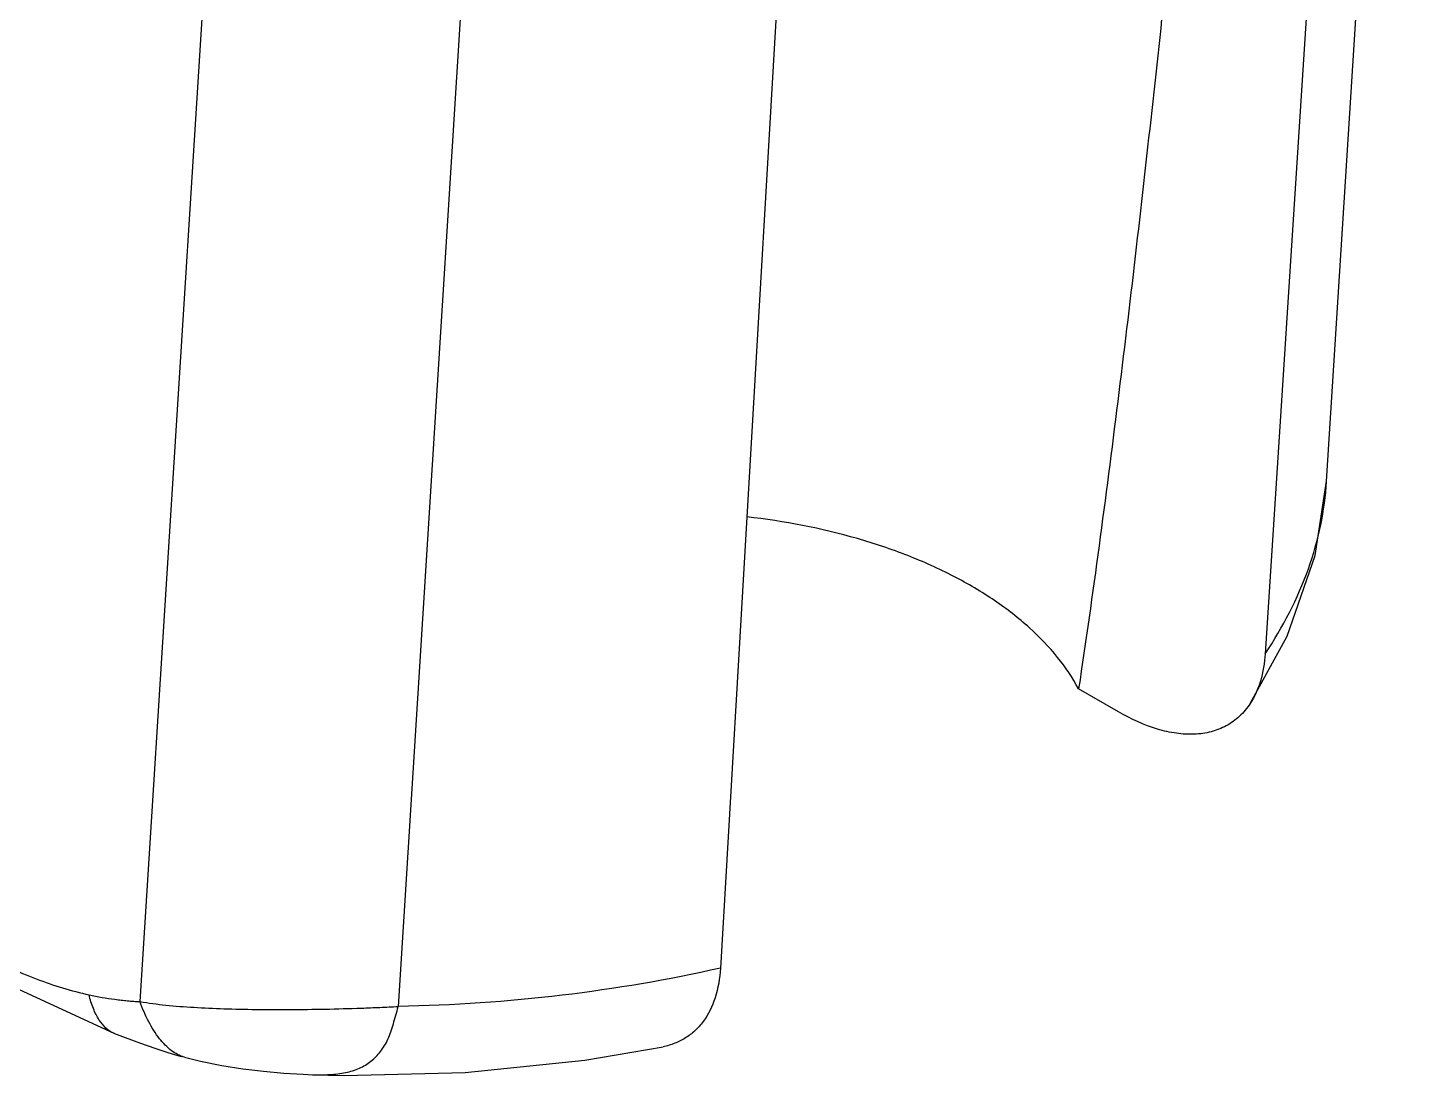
# Model space of a CAD drawing. Extents: x 0 to 781, y 0 to 572.
# Drawn here: x 656.82 to 688.15, y 342.79 to 366.66 of the extents above; entities that cross this region are included whole.
import ezdxf

# ---------------------------------------------------------------- set-up
doc = ezdxf.new("R2010")
doc.units = 0
doc.header["$LTSCALE"] = 10
doc.header["$MEASUREMENT"] = 0
doc.layers.get('0').update_dxf_attribs({"linetype": 'CONTINUOUS'})

msp = doc.modelspace()

# ---------------------------------------------------------------- linework, layer by layer
at = {"color": 7, "linetype": 'Continuous'}
for p, q in [((686.405, 356.328), (688.155, 384.217)), ((686.799, 380.298), (685.005, 352.398)), ((661.21, 373.653), (659.378, 344.472)), ((674.218, 373.034), (672.598, 345.235)), ((667.011, 372.256), (665.26, 344.361)), ((681.664, 351.073), (680.757, 351.597)), ((658.799, 343.744), (658.798, 343.744)), ((660.392, 343.204), (660.317, 343.225)), ((663.307, 342.808), (663.308, 342.808))]:
    msp.add_line(p, q, dxfattribs=at)
for points in [[(684.664, 351.265), (685.509, 352.8), (686.146, 354.637), (686.405, 356.329)], [(647.905, 349.683), (653.215, 346.618), (656.111, 344.987), (658.798, 343.744)], [(658.799, 343.744), (659.038, 343.653), (659.388, 343.526), (659.713, 343.415), (660.016, 343.317), (660.317, 343.225)], [(660.392, 343.204), (660.755, 343.114), (661.246, 343.015), (661.72, 342.941), (662.188, 342.885), (662.651, 342.844), (663.098, 342.817), (663.306, 342.808)], [(663.307, 342.808), (664.028, 342.79), (666.782, 342.855), (669.513, 343.137), (671.293, 343.445)]]:
    msp.add_lwpolyline(points, dxfattribs=at)
for points, knots in [([(683.787, 378.156), (683.573, 375.919), (683.135, 371.455), (682.433, 364.782), (681.794, 359.251), (681.229, 354.861), (680.92, 352.682), (680.757, 351.597)], [0, 0, 0, 0, 0.252163, 0.503323, 0.752964, 0.876919, 1, 1, 1, 1]), ([(685.005, 352.398), (685.407, 353), (685.907, 353.961), (686.291, 355.315), (686.384, 355.992), (686.405, 356.328)], [0, 0, 0, 0, 0.515498, 0.760373, 1, 1, 1, 1]), ([(680.756, 351.597), (680.62, 351.85), (680.283, 352.349), (679.633, 353.022), (678.835, 353.639), (677.903, 354.187), (676.854, 354.657), (675.295, 355.181), (674.05, 355.418), (673.201, 355.514)], [0, 0, 0, 0, 0.097948, 0.203624, 0.317727, 0.440354, 0.571057, 0.708817, 1, 1, 1, 1]), ([(685.005, 352.398), (684.992, 352.188), (684.929, 351.791), (684.766, 351.422), (684.664, 351.265)], [0, 0, 0, 0, 0.530493, 1, 1, 1, 1]), ([(684.664, 351.265), (684.594, 351.158), (684.433, 350.963), (684.126, 350.742), (683.773, 350.605), (683.385, 350.551), (682.972, 350.575), (682.378, 350.711), (681.945, 350.911), (681.664, 351.073)], [0, 0, 0, 0, 0.115072, 0.225854, 0.337031, 0.452702, 0.575756, 0.707805, 1, 1, 1, 1]), ([(648.378, 349.749), (649.201, 349.273), (650.437, 348.56), (652.085, 347.608), (653.32, 346.896), (654.545, 346.186), (655.766, 345.527), (656.981, 344.978), (657.81, 344.715), (658.219, 344.626)], [0, 0, 0, 0, 0.256495, 0.384741, 0.512992, 0.640942, 0.766564, 0.88712, 1, 1, 1, 1]), ([(672.598, 345.235), (671.408, 344.966), (668.972, 344.554), (666.507, 344.386), (665.26, 344.361)], [0, 0, 0, 0, 0.494607, 1, 1, 1, 1]), ([(672.598, 345.235), (672.585, 345.005), (672.515, 344.575), (672.282, 344.093), (672.024, 343.804), (671.805, 343.637), (671.559, 343.514), (671.383, 343.463), (671.293, 343.445)], [0, 0, 0, 0, 0.288675, 0.540842, 0.657712, 0.771409, 0.884655, 1, 1, 1, 1]), ([(658.798, 343.744), (658.654, 343.8), (658.465, 343.997), (658.305, 344.32), (658.244, 344.519), (658.219, 344.626)], [0, 0, 0, 0, 0.42783, 0.697517, 1, 1, 1, 1]), ([(658.219, 344.626), (658.317, 344.605), (658.512, 344.568), (658.756, 344.531), (658.95, 344.508), (659.093, 344.492), (659.236, 344.48), (659.331, 344.471), (659.378, 344.472)], [0, 0, 0, 0, 0.25648, 0.508179, 0.6326, 0.756212, 0.879071, 1, 1, 1, 1]), ([(660.383, 343.207), (660.28, 343.236), (660.069, 343.355), (659.8, 343.637), (659.56, 344.019), (659.434, 344.314), (659.378, 344.472)], [0, 0, 0, 0, 0.192181, 0.424497, 0.696648, 1, 1, 1, 1]), ([(659.378, 344.472), (659.573, 344.439), (659.982, 344.386), (660.62, 344.338), (661.305, 344.308), (662.034, 344.293), (662.802, 344.291), (663.602, 344.3), (664.285, 344.319), (664.84, 344.341), (665.12, 344.353), (665.26, 344.361)], [0, 0, 0, 0, 0.100775, 0.209378, 0.325847, 0.449838, 0.580582, 0.716905, 0.857298, 0.928482, 1, 1, 1, 1]), ([(663.308, 342.808), (663.439, 342.804), (663.691, 342.804), (664.052, 342.845), (664.374, 342.94), (664.649, 343.102), (664.829, 343.294), (664.951, 343.47), (665.031, 343.621), (665.095, 343.789), (665.172, 344.036), (665.222, 344.23), (665.26, 344.361)], [0, 0, 0, 0, 0.139796, 0.268659, 0.385757, 0.495304, 0.605039, 0.66309, 0.723544, 0.786892, 0.853933, 1, 1, 1, 1])]:
    msp.add_open_spline(points, degree=3, knots=knots, dxfattribs=at)

doc.saveas('drawing.dxf')
